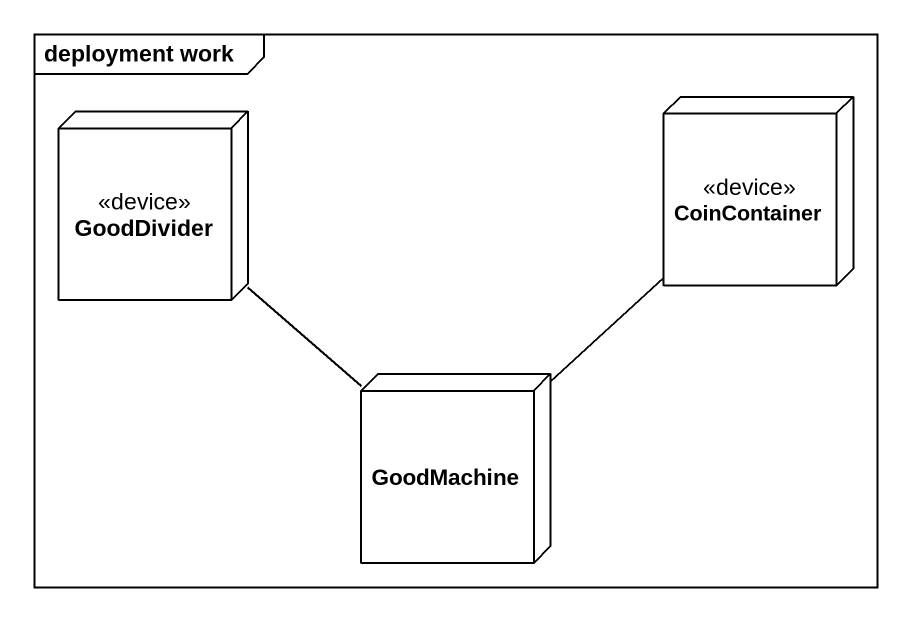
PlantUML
@startuml
mainframe deployment work
node GoodDivider <<device>>
node CoinContainer <<device>>
node GoodMachine
GoodMachine -up- GoodDivider
GoodMachine -up- CoinContainer
@enduml
